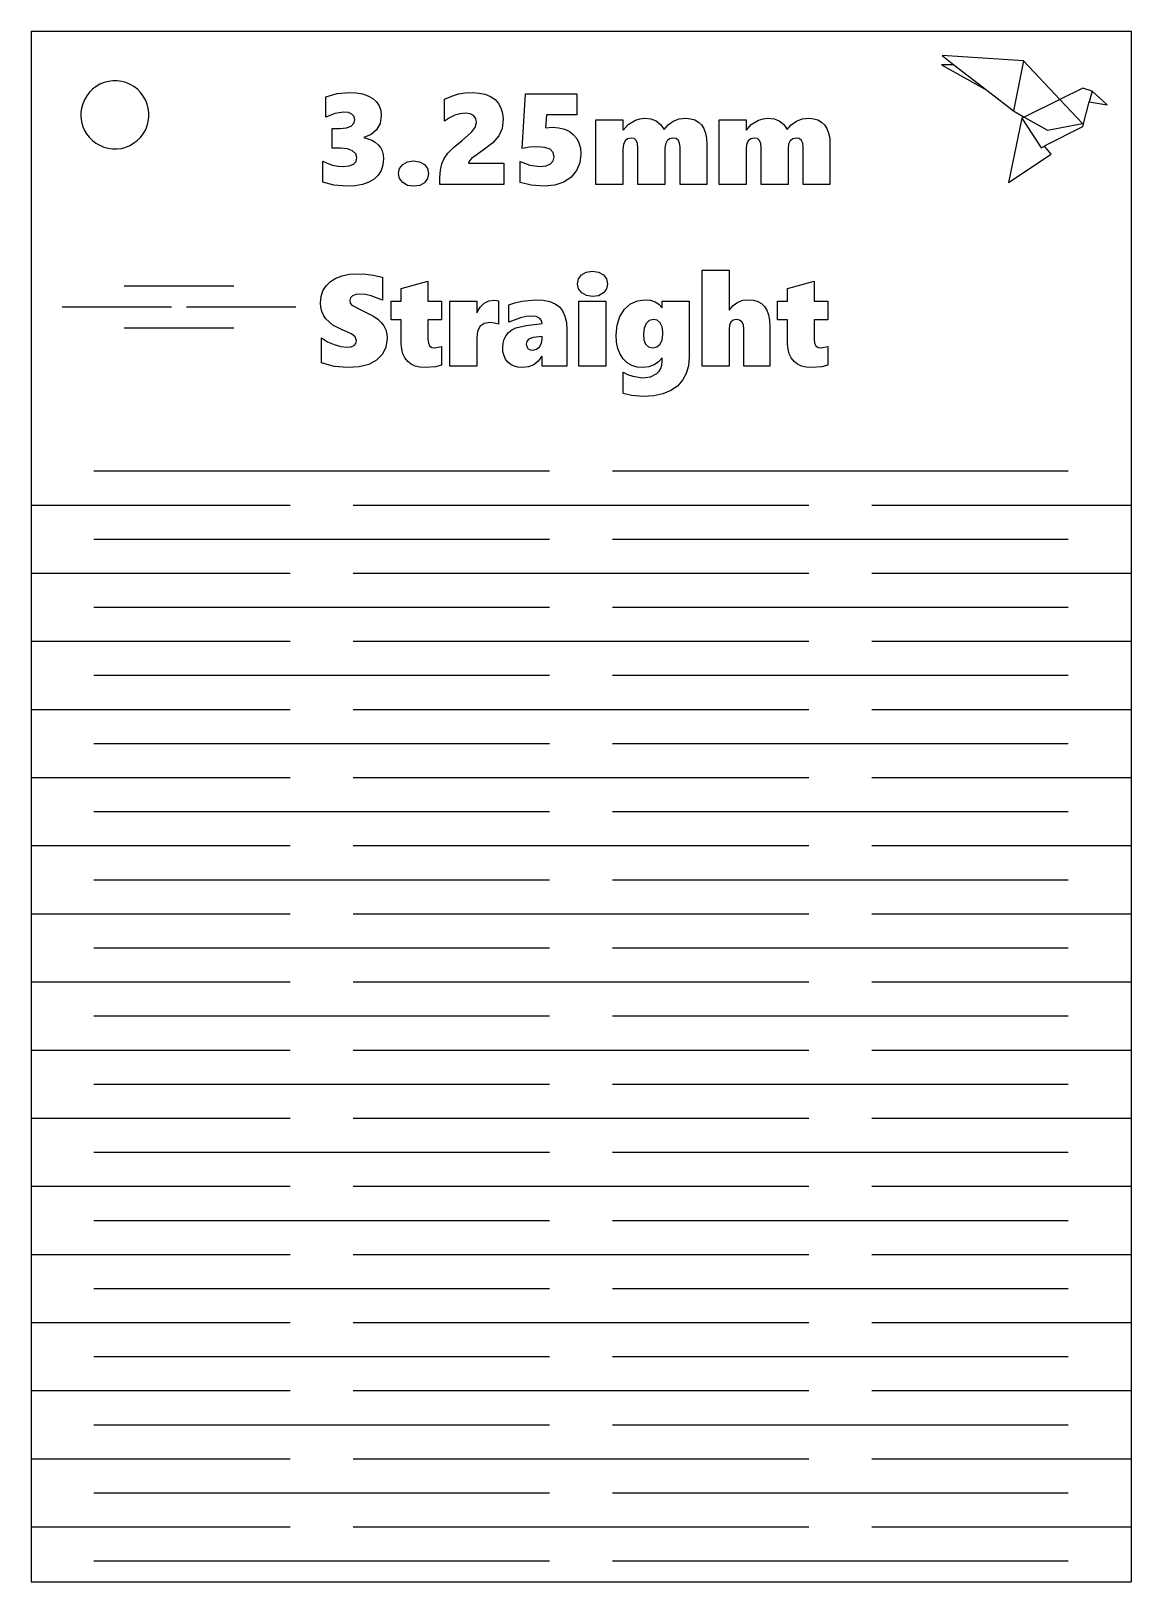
# Model space of a CAD drawing. Extents: x -223 to 223, y -314 to 314.
# Drawn here: x -108.4 to -3.4, y -154 to -6 of the extents above; entities that cross this region are included whole.
import ezdxf

# ---------------------------------------------------------------- set-up
doc = ezdxf.new("R2010")
doc.units = 0
doc.header["$MEASUREMENT"] = 0
doc.layers.get('0').update_dxf_attribs({"linetype": 'CONTINUOUS'})

msp = doc.modelspace()

# ---------------------------------------------------------------- linework, layer by layer
for p, q in [((-108.36, -5.99), (-3.41, -5.99)), ((-108.36, -5.99), (-108.34, -51.21)), ((-3.41, -5.99), (-3.41, -51.21)), ((-13.66, -8.84), (-21.44, -8.32)), ((-21.44, -8.32), (-20.31, -9.2)), ((-13.66, -8.84), (-14.63, -13.59)), ((-10.21, -12.51), (-13.66, -8.84)), ((-21.5, -9.2), (-17.16, -11.64)), ((-20.31, -9.2), (-21.5, -9.2)), ((-20.31, -9.2), (-17.16, -11.64)), ((-102.79, -11.83), (-103.05, -12.17)), ((-102.49, -11.53), (-102.79, -11.83)), ((-102.15, -11.28), (-102.49, -11.53)), ((-101.78, -11.07), (-102.15, -11.28)), ((-101.39, -10.9), (-101.78, -11.07)), ((-100.98, -10.8), (-101.39, -10.9)), ((-100.56, -10.74), (-100.98, -10.8)), ((-100.13, -10.74), (-100.56, -10.74)), ((-99.71, -10.8), (-100.13, -10.74)), ((-99.3, -10.91), (-99.71, -10.8)), ((-98.91, -11.08), (-99.3, -10.91)), ((-98.54, -11.29), (-98.91, -11.08)), ((-98.21, -11.55), (-98.54, -11.29)), ((-97.91, -11.85), (-98.21, -11.55)), ((-17.16, -11.64), (-14.63, -13.59)), ((-8.02, -11.44), (-10.21, -12.51)), ((-7.11, -11.73), (-8.02, -11.44)), ((-7.11, -11.73), (-7.39, -12.73)), ((-5.69, -13.03), (-7.11, -11.73)), ((-103.43, -12.93), (-103.55, -13.34)), ((-103.27, -12.54), (-103.43, -12.93)), ((-103.05, -12.17), (-103.27, -12.54)), ((-97.65, -12.19), (-97.91, -11.85)), ((-97.44, -12.56), (-97.65, -12.19)), ((-97.28, -12.96), (-97.44, -12.56)), ((-97.17, -13.37), (-97.28, -12.96)), ((-80.22, -12.28), (-79.15, -11.95)), ((-80.22, -14.2), (-80.22, -12.28)), ((-79.15, -11.95), (-78.01, -11.84)), ((-78.01, -11.84), (-77.34, -11.88)), ((-77.34, -11.88), (-76.73, -11.99)), ((-76.73, -11.99), (-76.21, -12.17)), ((-76.21, -12.17), (-75.76, -12.43)), ((-75.76, -12.43), (-75.41, -12.75)), ((-75.41, -12.75), (-75.15, -13.13)), ((-75.15, -13.13), (-75, -13.56)), ((-68.91, -12.49), (-68.21, -12.19)), ((-68.91, -14.6), (-68.91, -12.49)), ((-68.21, -12.19), (-67.56, -11.99)), ((-67.56, -11.99), (-66.93, -11.89)), ((-66.93, -11.89), (-66.28, -11.86)), ((-66.28, -11.86), (-65.61, -11.9)), ((-65.61, -11.9), (-65.03, -12.02)), ((-65.03, -12.02), (-64.52, -12.23)), ((-64.52, -12.23), (-64.09, -12.53)), ((-64.09, -12.53), (-63.76, -12.89)), ((-63.76, -12.89), (-63.52, -13.33)), ((-61.49, -17.19), (-61.17, -11.99)), ((-61.17, -11.99), (-56.28, -11.99)), ((-56.28, -11.99), (-56.28, -13.99)), ((-10.21, -12.51), (-13.6, -14.19)), ((-8.04, -14.82), (-10.21, -12.51)), ((-8, -15.09), (-7.39, -12.73)), ((-7.39, -12.73), (-5.69, -13.03)), ((-103.55, -13.34), (-103.6, -13.76)), ((-103.6, -13.76), (-103.6, -14.18)), ((-103.6, -14.18), (-103.55, -14.61)), ((-103.55, -14.61), (-103.44, -15.02)), ((-97.29, -15.04), (-97.18, -14.63)), ((-97.18, -14.63), (-97.12, -14.21)), ((-97.12, -13.79), (-97.17, -13.37)), ((-97.12, -14.21), (-97.12, -13.79)), ((-79.38, -13.84), (-80.22, -14.2)), ((-78.55, -13.72), (-79.38, -13.84)), ((-78.07, -13.77), (-78.55, -13.72)), ((-77.74, -13.92), (-78.07, -13.77)), ((-77.82, -15.05), (-77.56, -14.79)), ((-77.54, -14.15), (-77.74, -13.92)), ((-77.56, -14.79), (-77.48, -14.46)), ((-77.48, -14.46), (-77.54, -14.15)), ((-75.06, -14.8), (-75.39, -15.41)), ((-74.95, -14.05), (-75.06, -14.8)), ((-75, -13.56), (-74.95, -14.05)), ((-68.43, -14.27), (-68.91, -14.6)), ((-67.94, -14.03), (-68.43, -14.27)), ((-67.43, -13.88), (-67.94, -14.03)), ((-66.91, -13.83), (-67.43, -13.88)), ((-66.45, -13.89), (-66.91, -13.83)), ((-66.13, -14.05), (-66.45, -13.89)), ((-65.93, -14.32), (-66.13, -14.05)), ((-65.98, -15.18), (-65.87, -14.7)), ((-65.87, -14.7), (-65.93, -14.32)), ((-63.52, -13.33), (-63.37, -13.84)), ((-63.32, -14.41), (-63.42, -15.28)), ((-63.37, -13.84), (-63.32, -14.41)), ((-59.18, -13.99), (-59.26, -15.21)), ((-56.28, -13.99), (-59.18, -13.99)), ((-54.46, -20.64), (-54.46, -14.46)), ((-54.46, -14.46), (-51.88, -14.46)), ((-51.88, -14.46), (-51.88, -15.44)), ((-51.4, -14.91), (-50.68, -14.48)), ((-50.68, -14.48), (-50.27, -14.35)), ((-50.27, -14.35), (-49.82, -14.31)), ((-49.82, -14.31), (-49.21, -14.38)), ((-49.21, -14.38), (-48.71, -14.57)), ((-48.71, -14.57), (-48.3, -14.91)), ((-47.58, -14.93), (-47.09, -14.59)), ((-47.09, -14.59), (-46.52, -14.38)), ((-46.52, -14.38), (-45.88, -14.31)), ((-45.88, -14.31), (-45.43, -14.35)), ((-45.43, -14.35), (-45.03, -14.47)), ((-45.03, -14.47), (-44.68, -14.67)), ((-44.68, -14.67), (-44.39, -14.95)), ((-42.71, -20.64), (-42.71, -14.46)), ((-42.71, -14.46), (-40.14, -14.46)), ((-40.14, -14.46), (-40.14, -15.44)), ((-39.65, -14.91), (-38.94, -14.48)), ((-38.94, -14.48), (-38.52, -14.35)), ((-38.52, -14.35), (-38.07, -14.31)), ((-38.07, -14.31), (-37.47, -14.38)), ((-37.47, -14.38), (-36.97, -14.57)), ((-36.97, -14.57), (-36.55, -14.91)), ((-35.83, -14.93), (-35.34, -14.59)), ((-35.34, -14.59), (-34.77, -14.38)), ((-34.77, -14.38), (-34.14, -14.31)), ((-34.14, -14.31), (-33.68, -14.35)), ((-33.68, -14.35), (-33.28, -14.47)), ((-33.28, -14.47), (-32.93, -14.67)), ((-32.93, -14.67), (-32.65, -14.95)), ((-13.84, -14.3), (-15.11, -20.45)), ((-14.63, -13.59), (-13.6, -14.19)), ((-13.6, -14.19), (-13.84, -14.3)), ((-13.84, -14.3), (-11.97, -17.14)), ((-13.6, -14.19), (-11.39, -15.46)), ((-103.44, -15.02), (-103.28, -15.41)), ((-103.28, -15.41), (-103.07, -15.78)), ((-103.07, -15.78), (-102.81, -16.12)), ((-102.81, -16.12), (-102.51, -16.42)), ((-98.23, -16.44), (-97.93, -16.14)), ((-97.93, -16.14), (-97.67, -15.8)), ((-97.67, -15.8), (-97.45, -15.44)), ((-97.45, -15.44), (-97.29, -15.04)), ((-79.64, -17.17), (-79.64, -15.28)), ((-79.64, -15.28), (-78.9, -15.28)), ((-78.9, -15.28), (-78.27, -15.22)), ((-78.27, -15.22), (-77.82, -15.05)), ((-75.91, -15.86), (-76.61, -16.13)), ((-76.61, -16.13), (-76.61, -16.16)), ((-76.61, -16.16), (-75.83, -16.39)), ((-75.39, -15.41), (-75.91, -15.86)), ((-67.23, -16.42), (-66.32, -15.64)), ((-66.32, -15.64), (-65.98, -15.18)), ((-63.73, -16), (-64.3, -16.67)), ((-63.42, -15.28), (-63.73, -16)), ((-59.26, -15.21), (-58.6, -15.17)), ((-58.6, -15.17), (-58, -15.21)), ((-58, -15.21), (-57.47, -15.34)), ((-57.47, -15.34), (-57.01, -15.55)), ((-57.01, -15.55), (-56.62, -15.85)), ((-56.62, -15.85), (-56.3, -16.23)), ((-56.3, -16.23), (-56.08, -16.66)), ((-51.86, -15.44), (-51.4, -14.91)), ((-51.44, -16.26), (-51.68, -16.47)), ((-51.09, -16.2), (-51.44, -16.26)), ((-50.81, -16.25), (-51.09, -16.2)), ((-50.61, -16.43), (-50.81, -16.25)), ((-48.3, -14.91), (-47.96, -15.39)), ((-47.96, -15.39), (-47.58, -14.93)), ((-47.44, -16.26), (-47.68, -16.46)), ((-47.12, -16.2), (-47.44, -16.26)), ((-46.81, -16.25), (-47.12, -16.2)), ((-46.6, -16.42), (-46.81, -16.25)), ((-44.39, -14.95), (-44.17, -15.3)), ((-44.17, -15.3), (-44, -15.72)), ((-44, -15.72), (-43.91, -16.21)), ((-43.91, -16.21), (-43.87, -16.77)), ((-40.11, -15.44), (-39.65, -14.91)), ((-39.69, -16.26), (-39.94, -16.47)), ((-39.35, -16.2), (-39.69, -16.26)), ((-39.06, -16.25), (-39.35, -16.2)), ((-38.86, -16.43), (-39.06, -16.25)), ((-36.55, -14.91), (-36.21, -15.39)), ((-36.21, -15.39), (-35.83, -14.93)), ((-35.69, -16.26), (-35.93, -16.46)), ((-35.37, -16.2), (-35.69, -16.26)), ((-35.06, -16.25), (-35.37, -16.2)), ((-34.85, -16.42), (-35.06, -16.25)), ((-32.65, -14.95), (-32.42, -15.3)), ((-32.42, -15.3), (-32.26, -15.72)), ((-32.26, -15.72), (-32.16, -16.21)), ((-32.16, -16.21), (-32.13, -16.77)), ((-11.59, -16.92), (-8, -15.09)), ((-11.39, -15.46), (-8.04, -14.82)), ((-102.51, -16.42), (-102.18, -16.68)), ((-102.18, -16.68), (-101.81, -16.89)), ((-101.81, -16.89), (-101.42, -17.06)), ((-101.42, -17.06), (-101.01, -17.17)), ((-101.01, -17.17), (-100.59, -17.23)), ((-100.59, -17.23), (-100.16, -17.23)), ((-100.16, -17.23), (-99.74, -17.18)), ((-99.74, -17.18), (-99.33, -17.07)), ((-99.33, -17.07), (-98.94, -16.91)), ((-98.94, -16.91), (-98.57, -16.7)), ((-98.57, -16.7), (-98.23, -16.44)), ((-78.81, -17.17), (-79.64, -17.17)), ((-78.16, -17.23), (-78.81, -17.17)), ((-77.68, -17.41), (-78.16, -17.23)), ((-77.37, -17.69), (-77.68, -17.41)), ((-77.27, -18.06), (-77.37, -17.69)), ((-75.83, -16.39), (-75.51, -16.58)), ((-75.51, -16.58), (-75.23, -16.83)), ((-75.23, -16.83), (-75.01, -17.11)), ((-75.01, -17.11), (-74.85, -17.43)), ((-74.85, -17.43), (-74.76, -17.79)), ((-68.93, -18.14), (-68.59, -17.65)), ((-68.59, -17.65), (-68.06, -17.11)), ((-68.06, -17.11), (-67.23, -16.42)), ((-65.23, -17.36), (-66.34, -18.15)), ((-64.3, -16.67), (-65.23, -17.36)), ((-60.79, -17.07), (-61.49, -17.19)), ((-60.03, -17.03), (-60.79, -17.07)), ((-59.33, -17.09), (-60.03, -17.03)), ((-58.84, -17.27), (-59.33, -17.09)), ((-58.54, -17.57), (-58.84, -17.27)), ((-58.45, -17.99), (-58.54, -17.57)), ((-56.08, -16.66), (-55.94, -17.16)), ((-55.9, -17.72), (-56, -18.56)), ((-55.94, -17.16), (-55.9, -17.72)), ((-51.83, -16.8), (-51.88, -17.26)), ((-51.88, -17.26), (-51.88, -20.64)), ((-51.68, -16.47), (-51.83, -16.8)), ((-50.49, -16.73), (-50.61, -16.43)), ((-50.45, -17.14), (-50.49, -16.73)), ((-50.45, -20.64), (-50.45, -17.14)), ((-47.83, -16.78), (-47.88, -17.21)), ((-47.88, -17.21), (-47.88, -20.64)), ((-47.68, -16.46), (-47.83, -16.78)), ((-46.48, -16.69), (-46.6, -16.42)), ((-46.44, -17.08), (-46.48, -16.69)), ((-46.44, -20.64), (-46.44, -17.08)), ((-43.87, -16.77), (-43.87, -20.64)), ((-40.09, -16.8), (-40.14, -17.26)), ((-40.14, -17.26), (-40.14, -20.64)), ((-39.94, -16.47), (-40.09, -16.8)), ((-38.74, -16.73), (-38.86, -16.43)), ((-38.7, -17.14), (-38.74, -16.73)), ((-38.7, -20.64), (-38.7, -17.14)), ((-36.08, -16.78), (-36.13, -17.21)), ((-36.13, -17.21), (-36.13, -20.64)), ((-35.93, -16.46), (-36.08, -16.78)), ((-34.73, -16.69), (-34.85, -16.42)), ((-34.69, -17.08), (-34.73, -16.69)), ((-34.69, -20.64), (-34.69, -17.08)), ((-32.13, -16.77), (-32.13, -20.64)), ((-15.11, -20.45), (-11.02, -17.75)), ((-11.97, -17.14), (-11.67, -16.96)), ((-11.67, -16.96), (-11.59, -16.92)), ((-11.02, -17.75), (-11.67, -16.96)), ((-80.52, -20.41), (-80.52, -18.39)), ((-80.52, -18.39), (-80.09, -18.61)), ((-80.09, -18.61), (-79.6, -18.77)), ((-79.6, -18.77), (-79.07, -18.88)), ((-79.07, -18.88), (-78.55, -18.91)), ((-78.55, -18.91), (-78, -18.86)), ((-78, -18.86), (-77.6, -18.69)), ((-77.6, -18.69), (-77.35, -18.42)), ((-77.35, -18.42), (-77.27, -18.06)), ((-74.78, -18.76), (-74.95, -19.28)), ((-74.72, -18.17), (-74.78, -18.76)), ((-74.76, -17.79), (-74.72, -18.17)), ((-73.29, -19.57), (-73.2, -19.09)), ((-73.2, -19.09), (-72.9, -18.71)), ((-72.9, -18.71), (-72.45, -18.46)), ((-72.45, -18.46), (-71.86, -18.38)), ((-71.86, -18.38), (-71.28, -18.46)), ((-71.28, -18.46), (-70.82, -18.71)), ((-70.82, -18.71), (-70.53, -19.09)), ((-70.53, -19.09), (-70.43, -19.57)), ((-69.3, -19.26), (-69.16, -18.67)), ((-69.16, -18.67), (-68.93, -18.14)), ((-66.55, -18.39), (-66.62, -18.58)), ((-66.62, -18.58), (-63.24, -18.58)), ((-66.34, -18.15), (-66.55, -18.39)), ((-63.24, -18.58), (-63.24, -20.64)), ((-61.7, -20.43), (-61.7, -18.43)), ((-61.7, -18.43), (-60.77, -18.79)), ((-60.77, -18.79), (-59.79, -18.91)), ((-59.79, -18.91), (-59.21, -18.85)), ((-59.21, -18.85), (-58.79, -18.67)), ((-58.79, -18.67), (-58.53, -18.38)), ((-58.53, -18.38), (-58.45, -17.99)), ((-56, -18.56), (-56.32, -19.31)), ((-79.46, -20.69), (-80.52, -20.41)), ((-78.22, -20.79), (-79.46, -20.69)), ((-76.73, -20.62), (-77.43, -20.75)), ((-76.13, -20.41), (-76.73, -20.62)), ((-75.63, -20.11), (-76.13, -20.41)), ((-75.23, -19.73), (-75.63, -20.11)), ((-74.95, -19.28), (-75.23, -19.73)), ((-73.2, -20.05), (-73.29, -19.57)), ((-72.9, -20.44), (-73.2, -20.05)), ((-72.45, -20.71), (-72.9, -20.44)), ((-71.88, -20.79), (-72.45, -20.71)), ((-71.27, -20.71), (-71.88, -20.79)), ((-70.81, -20.46), (-71.27, -20.71)), ((-70.52, -20.07), (-70.81, -20.46)), ((-70.43, -19.57), (-70.52, -20.07)), ((-69.34, -19.95), (-69.3, -19.26)), ((-69.34, -20.64), (-69.34, -19.95)), ((-63.24, -20.64), (-69.34, -20.64)), ((-60.64, -20.69), (-61.7, -20.43)), ((-59.39, -20.79), (-60.64, -20.69)), ((-58.39, -20.7), (-59.39, -20.79)), ((-57.53, -20.4), (-58.39, -20.7)), ((-56.83, -19.93), (-57.53, -20.4)), ((-56.32, -19.31), (-56.83, -19.93)), ((-51.88, -20.64), (-54.46, -20.64)), ((-47.88, -20.64), (-50.45, -20.64)), ((-43.87, -20.64), (-46.44, -20.64)), ((-40.14, -20.64), (-42.71, -20.64)), ((-36.13, -20.64), (-38.7, -20.64)), ((-32.13, -20.64), (-34.69, -20.64)), ((-77.43, -20.75), (-78.22, -20.79)), ((-79.8, -29.9), (-79.28, -29.57)), ((-79.28, -29.57), (-78.68, -29.34)), ((-78.68, -29.34), (-78, -29.2)), ((-78, -29.2), (-77.24, -29.15)), ((-77.24, -29.15), (-76.4, -29.19)), ((-76.4, -29.19), (-75.71, -29.28)), ((-75.71, -29.28), (-74.84, -29.48)), ((-74.84, -29.48), (-74.84, -31.68)), ((-56.13, -29.62), (-55.83, -29.24)), ((-55.83, -29.24), (-55.38, -29)), ((-55.38, -29), (-54.79, -28.91)), ((-54.79, -28.91), (-54.21, -29)), ((-54.21, -29), (-53.75, -29.24)), ((-53.75, -29.24), (-53.46, -29.62)), ((-44.33, -37.95), (-44.33, -28.8)), ((-44.33, -28.8), (-41.76, -28.8)), ((-41.76, -28.8), (-41.76, -32.61)), ((-99.46, -30.3), (-89.02, -30.3)), ((-80.69, -31.31), (-80.51, -30.78)), ((-80.51, -30.78), (-80.21, -30.31)), ((-80.21, -30.31), (-79.8, -29.9)), ((-73.03, -30.56), (-70.49, -29.86)), ((-73.03, -31.77), (-73.03, -30.56)), ((-70.49, -29.86), (-70.49, -31.77)), ((-56.22, -30.1), (-56.13, -29.62)), ((-56.12, -30.58), (-56.22, -30.1)), ((-55.82, -30.97), (-56.12, -30.58)), ((-55.36, -31.23), (-55.82, -30.97)), ((-53.75, -30.98), (-54.21, -31.24)), ((-53.46, -30.59), (-53.75, -30.98)), ((-53.46, -29.62), (-53.36, -30.1)), ((-53.36, -30.1), (-53.46, -30.59)), ((-36.17, -30.56), (-33.64, -29.86)), ((-36.17, -31.77), (-36.17, -30.56)), ((-33.64, -29.86), (-33.64, -31.77)), ((-105.39, -32.3), (-94.96, -32.3)), ((-93.52, -32.3), (-83.09, -32.3)), ((-80.75, -31.91), (-80.69, -31.31)), ((-80.72, -32.34), (-80.75, -31.91)), ((-80.62, -32.74), (-80.72, -32.34)), ((-77.89, -31.44), (-77.95, -31.7)), ((-77.95, -31.7), (-77.9, -31.94)), ((-77.9, -31.94), (-77.74, -32.15)), ((-77.69, -31.25), (-77.89, -31.44)), ((-77.74, -32.15), (-76.84, -32.61)), ((-77.38, -31.13), (-77.69, -31.25)), ((-76.99, -31.09), (-77.38, -31.13)), ((-76.46, -31.12), (-76.99, -31.09)), ((-75.92, -31.24), (-76.46, -31.12)), ((-74.84, -31.68), (-75.92, -31.24)), ((-74, -33.55), (-74, -31.77)), ((-74, -31.77), (-73.03, -31.77)), ((-70.49, -31.77), (-69.21, -31.77)), ((-69.21, -31.77), (-69.21, -33.55)), ((-68.4, -37.95), (-68.4, -31.77)), ((-68.4, -31.77), (-65.83, -31.77)), ((-65.83, -31.77), (-65.83, -32.86)), ((-65.81, -32.86), (-65.52, -32.34)), ((-65.52, -32.34), (-65.14, -31.96)), ((-65.14, -31.96), (-64.67, -31.74)), ((-64.67, -31.74), (-64.13, -31.66)), ((-64.13, -31.66), (-63.76, -31.73)), ((-63.76, -31.73), (-63.76, -33.97)), ((-62.78, -32.11), (-62.21, -31.91)), ((-62.78, -33.78), (-62.78, -32.11)), ((-62.21, -31.91), (-61.52, -31.76)), ((-61.52, -31.76), (-60.23, -31.62)), ((-60.23, -31.62), (-59.5, -31.66)), ((-59.5, -31.66), (-58.87, -31.79)), ((-58.87, -31.79), (-58.36, -32)), ((-58.36, -32), (-57.95, -32.29)), ((-57.95, -32.29), (-57.64, -32.68)), ((-56.08, -37.95), (-56.08, -31.77)), ((-56.08, -31.77), (-53.51, -31.77)), ((-54.79, -31.32), (-55.36, -31.23)), ((-54.21, -31.24), (-54.79, -31.32)), ((-53.51, -31.77), (-53.51, -37.95)), ((-52.18, -33.21), (-51.75, -32.53)), ((-51.75, -32.53), (-51.17, -32.03)), ((-51.17, -32.03), (-50.49, -31.72)), ((-50.49, -31.72), (-49.75, -31.62)), ((-49.75, -31.62), (-49.25, -31.67)), ((-49.25, -31.67), (-48.81, -31.82)), ((-48.81, -31.82), (-48.45, -32.06)), ((-48.45, -32.06), (-48.15, -32.41)), ((-48.13, -32.41), (-48.13, -31.77)), ((-48.13, -31.77), (-45.57, -31.77)), ((-45.57, -31.77), (-45.57, -37.09)), ((-41.74, -32.61), (-41.37, -32.19)), ((-41.37, -32.19), (-40.93, -31.87)), ((-40.93, -31.87), (-40.44, -31.68)), ((-40.44, -31.68), (-39.91, -31.62)), ((-39.91, -31.62), (-39.44, -31.66)), ((-39.44, -31.66), (-39.03, -31.78)), ((-39.03, -31.78), (-38.68, -31.98)), ((-38.68, -31.98), (-38.39, -32.26)), ((-38.39, -32.26), (-38.16, -32.62)), ((-37.14, -33.55), (-37.14, -31.77)), ((-37.14, -31.77), (-36.17, -31.77)), ((-33.64, -31.77), (-32.35, -31.77)), ((-32.35, -31.77), (-32.35, -33.55)), ((-80.46, -33.11), (-80.62, -32.74)), ((-80.23, -33.45), (-80.46, -33.11)), ((-79.57, -34.04), (-80.23, -33.45)), ((-76.84, -32.61), (-75.69, -33.18)), ((-75.69, -33.18), (-75.27, -33.48)), ((-75.27, -33.48), (-74.94, -33.8)), ((-74.94, -33.8), (-74.69, -34.13)), ((-73.03, -33.55), (-74, -33.55)), ((-73.03, -35.82), (-73.03, -33.55)), ((-69.21, -33.55), (-70.49, -33.55)), ((-70.49, -33.55), (-70.49, -35.4)), ((-65.12, -33.89), (-65.51, -34.16)), ((-64.56, -33.8), (-65.12, -33.89)), ((-64.15, -33.85), (-64.56, -33.8)), ((-63.76, -33.97), (-64.15, -33.85)), ((-61.65, -33.34), (-62.78, -33.78)), ((-61.11, -33.23), (-61.65, -33.34)), ((-61.12, -34.08), (-59.59, -33.88)), ((-60.59, -33.19), (-61.11, -33.23)), ((-60.18, -33.24), (-60.59, -33.19)), ((-59.86, -33.39), (-60.18, -33.24)), ((-59.65, -33.61), (-59.86, -33.39)), ((-59.59, -33.88), (-59.65, -33.61)), ((-57.64, -32.68), (-57.42, -33.19)), ((-57.42, -33.19), (-57.28, -33.81)), ((-57.28, -33.81), (-57.24, -34.54)), ((-52.45, -34.04), (-52.18, -33.21)), ((-49.67, -33.89), (-49.87, -34.34)), ((-49.37, -33.6), (-49.67, -33.89)), ((-48.98, -33.5), (-49.37, -33.6)), ((-48.62, -33.58), (-48.98, -33.5)), ((-48.33, -33.82), (-48.62, -33.58)), ((-48.15, -34.2), (-48.33, -33.82)), ((-41.58, -33.76), (-41.72, -34.06)), ((-41.36, -33.57), (-41.58, -33.76)), ((-41.05, -33.5), (-41.36, -33.57)), ((-40.75, -33.56), (-41.05, -33.5)), ((-40.53, -33.73), (-40.75, -33.56)), ((-40.39, -34.02), (-40.53, -33.73)), ((-40.35, -34.42), (-40.39, -34.02)), ((-38.16, -32.62), (-37.99, -33.06)), ((-37.99, -33.06), (-37.89, -33.57)), ((-37.89, -33.57), (-37.86, -34.15)), ((-36.17, -33.55), (-37.14, -33.55)), ((-36.17, -35.82), (-36.17, -33.55)), ((-32.35, -33.55), (-33.64, -33.55)), ((-33.64, -33.55), (-33.64, -35.4)), ((-99.46, -34.3), (-89.02, -34.3)), ((-80.63, -37.64), (-80.63, -35.27)), ((-80.63, -35.27), (-80.06, -35.63)), ((-78.66, -34.5), (-79.57, -34.04)), ((-77.78, -34.88), (-78.66, -34.5)), ((-77.42, -35.18), (-77.78, -34.88)), ((-77.3, -35.55), (-77.42, -35.18)), ((-74.69, -34.13), (-74.52, -34.5)), ((-74.52, -34.5), (-74.42, -34.9)), ((-74.38, -35.33), (-74.5, -36.14)), ((-74.42, -34.9), (-74.38, -35.33)), ((-70.49, -35.4), (-70.45, -35.76)), ((-65.75, -34.63), (-65.83, -35.27)), ((-65.83, -35.27), (-65.83, -37.95)), ((-65.51, -34.16), (-65.75, -34.63)), ((-63.32, -35.76), (-63.22, -35.38)), ((-63.22, -35.38), (-63.04, -35.04)), ((-63.04, -35.04), (-62.8, -34.75)), ((-62.8, -34.75), (-62.48, -34.51)), ((-62.48, -34.51), (-62.1, -34.32)), ((-62.1, -34.32), (-61.12, -34.08)), ((-60.94, -35.45), (-61.07, -35.62)), ((-60.74, -35.32), (-60.94, -35.45)), ((-60.46, -35.24), (-60.74, -35.32)), ((-59.59, -35.12), (-60.46, -35.24)), ((-59.65, -35.78), (-59.59, -35.35)), ((-59.59, -35.35), (-59.59, -35.12)), ((-57.24, -34.54), (-57.24, -37.95)), ((-52.54, -34.98), (-52.45, -34.04)), ((-52.5, -35.67), (-52.54, -34.98)), ((-49.87, -34.34), (-49.93, -34.92)), ((-49.93, -34.92), (-49.88, -35.46)), ((-49.88, -35.46), (-49.72, -35.87)), ((-48.34, -35.86), (-48.15, -35.44)), ((-48.09, -34.68), (-48.15, -34.2)), ((-48.15, -35.44), (-48.09, -34.9)), ((-48.09, -34.9), (-48.09, -34.68)), ((-41.72, -34.06), (-41.76, -34.44)), ((-41.76, -34.44), (-41.76, -37.95)), ((-40.35, -37.95), (-40.35, -34.42)), ((-37.86, -34.15), (-37.86, -37.95)), ((-33.64, -35.4), (-33.6, -35.76)), ((-80.06, -35.63), (-79.43, -35.91)), ((-79.43, -35.91), (-78.79, -36.1)), ((-78.79, -36.1), (-78.2, -36.16)), ((-78.2, -36.16), (-77.82, -36.12)), ((-77.82, -36.12), (-77.54, -36)), ((-77.54, -36), (-77.36, -35.81)), ((-77.36, -35.81), (-77.3, -35.55)), ((-74.84, -36.83), (-75.4, -37.39)), ((-74.5, -36.14), (-74.84, -36.83)), ((-72.99, -36.34), (-73.03, -35.82)), ((-72.88, -36.79), (-72.99, -36.34)), ((-72.69, -37.18), (-72.88, -36.79)), ((-70.45, -35.76), (-70.33, -36.01)), ((-70.33, -36.01), (-70.13, -36.17)), ((-70.13, -36.17), (-69.85, -36.22)), ((-69.85, -36.22), (-69.21, -36.08)), ((-69.21, -36.08), (-69.21, -37.87)), ((-63.36, -36.19), (-63.32, -35.76)), ((-63.33, -36.61), (-63.36, -36.19)), ((-63.23, -36.97), (-63.33, -36.61)), ((-63.08, -37.3), (-63.23, -36.97)), ((-61.07, -35.62), (-61.11, -35.85)), ((-61.11, -35.85), (-61.07, -36.08)), ((-61.07, -36.08), (-60.95, -36.27)), ((-60.95, -36.27), (-60.75, -36.39)), ((-60.75, -36.39), (-60.49, -36.43)), ((-60.49, -36.43), (-60.13, -36.35)), ((-60.13, -36.35), (-59.84, -36.13)), ((-59.84, -36.13), (-59.65, -35.78)), ((-52.37, -36.28), (-52.5, -35.67)), ((-52.15, -36.82), (-52.37, -36.28)), ((-51.85, -37.27), (-52.15, -36.82)), ((-49.72, -35.87), (-49.44, -36.13)), ((-49.44, -36.13), (-49.03, -36.22)), ((-49.03, -36.22), (-48.64, -36.13)), ((-48.64, -36.13), (-48.34, -35.86)), ((-36.13, -36.34), (-36.17, -35.82)), ((-36.02, -36.79), (-36.13, -36.34)), ((-35.83, -37.18), (-36.02, -36.79)), ((-33.6, -35.76), (-33.47, -36.01)), ((-33.47, -36.01), (-33.27, -36.17)), ((-33.27, -36.17), (-32.99, -36.22)), ((-32.99, -36.22), (-32.35, -36.08)), ((-32.35, -36.08), (-32.35, -37.87)), ((-79.44, -37.99), (-80.63, -37.64)), ((-78.14, -38.1), (-79.44, -37.99)), ((-77.05, -38.02), (-78.14, -38.1)), ((-76.14, -37.79), (-77.05, -38.02)), ((-75.4, -37.39), (-76.14, -37.79)), ((-72.42, -37.51), (-72.69, -37.18)), ((-72.09, -37.77), (-72.42, -37.51)), ((-71.7, -37.95), (-72.09, -37.77)), ((-71.25, -38.06), (-71.7, -37.95)), ((-70.74, -38.1), (-71.25, -38.06)), ((-69.78, -38.03), (-70.74, -38.1)), ((-69.21, -37.87), (-69.78, -38.03)), ((-65.83, -37.95), (-68.4, -37.95)), ((-62.86, -37.58), (-63.08, -37.3)), ((-62.59, -37.81), (-62.86, -37.58)), ((-62.27, -37.97), (-62.59, -37.81)), ((-61.91, -38.07), (-62.27, -37.97)), ((-61.49, -38.1), (-61.91, -38.07)), ((-60.9, -38.03), (-61.49, -38.1)), ((-60.39, -37.83), (-60.9, -38.03)), ((-59.96, -37.49), (-60.39, -37.83)), ((-59.61, -37.01), (-59.96, -37.49)), ((-59.59, -37.95), (-59.59, -37.01)), ((-57.24, -37.95), (-59.59, -37.95)), ((-53.51, -37.95), (-56.08, -37.95)), ((-51.47, -37.63), (-51.85, -37.27)), ((-51.03, -37.89), (-51.47, -37.63)), ((-50.52, -38.05), (-51.03, -37.89)), ((-49.96, -38.1), (-50.52, -38.05)), ((-49.42, -38.04), (-49.96, -38.1)), ((-48.92, -37.85), (-49.42, -38.04)), ((-48.48, -37.55), (-48.92, -37.85)), ((-48.65, -38.66), (-48.42, -38.43)), ((-48.15, -37.17), (-48.48, -37.55)), ((-48.42, -38.43), (-48.26, -38.17)), ((-48.26, -38.17), (-48.16, -37.88)), ((-48.16, -37.88), (-48.13, -37.55)), ((-48.13, -37.55), (-48.13, -37.17)), ((-45.64, -37.93), (-45.85, -38.67)), ((-45.57, -37.09), (-45.64, -37.93)), ((-41.76, -37.95), (-44.33, -37.95)), ((-37.86, -37.95), (-40.35, -37.95)), ((-35.56, -37.51), (-35.83, -37.18)), ((-35.23, -37.77), (-35.56, -37.51)), ((-34.84, -37.95), (-35.23, -37.77)), ((-34.39, -38.06), (-34.84, -37.95)), ((-33.88, -38.1), (-34.39, -38.06)), ((-32.92, -38.03), (-33.88, -38.1)), ((-32.35, -37.87), (-32.92, -38.03)), ((-51.86, -40.56), (-51.86, -38.54)), ((-51.86, -38.54), (-51.44, -38.76)), ((-51.44, -38.76), (-50.95, -38.93)), ((-50.95, -38.93), (-50.03, -39.07)), ((-50.03, -39.07), (-49.25, -38.97)), ((-49.25, -38.97), (-48.65, -38.66)), ((-46.69, -39.86), (-47.31, -40.29)), ((-46.2, -39.31), (-46.69, -39.86)), ((-45.85, -38.67), (-46.2, -39.31)), ((-51.08, -40.76), (-51.86, -40.56)), ((-49.96, -40.85), (-51.08, -40.76)), ((-48.95, -40.79), (-49.96, -40.85)), ((-48.07, -40.6), (-48.95, -40.79)), ((-47.31, -40.29), (-48.07, -40.6)), ((-102.36, -47.96), (-58.89, -47.96)), ((-52.89, -47.96), (-9.41, -47.96)), ((-108.34, -51.21), (-83.62, -51.21)), ((-108.34, -51.21), (-108.34, -57.71)), ((-77.62, -51.21), (-34.15, -51.21)), ((-28.15, -51.21), (-3.41, -51.21)), ((-3.41, -51.21), (-3.41, -57.71)), ((-102.36, -54.46), (-58.89, -54.46)), ((-52.89, -54.46), (-9.41, -54.46)), ((-108.34, -57.71), (-83.62, -57.71)), ((-108.34, -57.71), (-108.34, -64.21)), ((-77.62, -57.71), (-34.15, -57.71)), ((-28.15, -57.71), (-3.41, -57.71)), ((-3.41, -57.71), (-3.41, -64.21)), ((-102.36, -60.96), (-58.89, -60.96)), ((-52.89, -60.96), (-9.41, -60.96)), ((-108.34, -64.21), (-83.62, -64.21)), ((-108.34, -64.21), (-108.34, -70.71)), ((-77.62, -64.21), (-34.15, -64.21)), ((-28.15, -64.21), (-3.41, -64.21)), ((-3.41, -64.21), (-3.41, -70.71)), ((-102.36, -67.46), (-58.89, -67.46)), ((-52.89, -67.46), (-9.41, -67.46)), ((-108.34, -70.71), (-83.62, -70.71)), ((-108.34, -70.71), (-108.34, -77.21)), ((-77.62, -70.71), (-34.15, -70.71)), ((-28.15, -70.71), (-3.41, -70.71)), ((-3.41, -70.71), (-3.41, -77.21)), ((-102.36, -73.96), (-58.89, -73.96)), ((-52.89, -73.96), (-9.41, -73.96)), ((-108.34, -77.21), (-83.62, -77.21)), ((-108.34, -77.21), (-108.34, -83.71)), ((-77.62, -77.21), (-34.15, -77.21)), ((-28.15, -77.21), (-3.41, -77.21)), ((-3.41, -77.21), (-3.41, -83.71)), ((-102.36, -80.46), (-58.89, -80.46)), ((-52.89, -80.46), (-9.41, -80.46)), ((-108.34, -83.71), (-83.62, -83.71)), ((-108.34, -83.71), (-108.34, -90.21)), ((-77.62, -83.71), (-34.15, -83.71)), ((-28.15, -83.71), (-3.41, -83.71)), ((-3.41, -83.71), (-3.41, -90.21)), ((-102.36, -86.96), (-58.89, -86.96)), ((-52.89, -86.96), (-9.41, -86.96)), ((-108.34, -90.21), (-83.62, -90.21)), ((-108.34, -90.21), (-108.34, -96.71)), ((-77.62, -90.21), (-34.15, -90.21)), ((-28.15, -90.21), (-3.41, -90.21)), ((-3.41, -90.21), (-3.41, -96.71)), ((-102.36, -93.46), (-58.89, -93.46)), ((-52.89, -93.46), (-9.41, -93.46)), ((-108.34, -96.71), (-83.62, -96.71)), ((-108.34, -96.71), (-108.34, -103.21)), ((-77.62, -96.71), (-34.15, -96.71)), ((-28.15, -96.71), (-3.41, -96.71)), ((-3.41, -96.71), (-3.41, -103.21)), ((-102.36, -99.96), (-58.89, -99.96)), ((-52.89, -99.96), (-9.41, -99.96)), ((-108.34, -103.21), (-83.62, -103.21)), ((-108.34, -103.21), (-108.34, -109.71)), ((-77.62, -103.21), (-34.15, -103.21)), ((-28.15, -103.21), (-3.41, -103.21)), ((-3.41, -103.21), (-3.41, -109.71)), ((-102.36, -106.46), (-58.89, -106.46)), ((-52.89, -106.46), (-9.41, -106.46)), ((-108.34, -109.71), (-83.62, -109.71)), ((-108.34, -109.71), (-108.34, -116.21)), ((-77.62, -109.71), (-34.15, -109.71)), ((-28.15, -109.71), (-3.41, -109.71)), ((-3.41, -109.71), (-3.41, -116.21)), ((-102.36, -112.96), (-58.89, -112.96)), ((-52.89, -112.96), (-9.41, -112.96)), ((-108.34, -116.21), (-83.62, -116.21)), ((-108.34, -116.21), (-108.34, -122.71)), ((-77.62, -116.21), (-34.15, -116.21)), ((-28.15, -116.21), (-3.41, -116.21)), ((-3.41, -116.21), (-3.41, -122.71)), ((-102.36, -119.46), (-58.89, -119.46)), ((-52.89, -119.46), (-9.41, -119.46)), ((-108.34, -122.71), (-83.62, -122.71)), ((-108.34, -122.71), (-108.34, -129.21)), ((-77.62, -122.71), (-34.15, -122.71)), ((-28.15, -122.71), (-3.41, -122.71)), ((-3.41, -122.71), (-3.41, -129.21)), ((-102.36, -125.96), (-58.89, -125.96)), ((-52.89, -125.96), (-9.41, -125.96)), ((-108.34, -129.21), (-83.62, -129.21)), ((-108.34, -129.21), (-108.34, -135.71)), ((-77.62, -129.21), (-34.15, -129.21)), ((-28.15, -129.21), (-3.41, -129.21)), ((-3.41, -129.21), (-3.41, -135.71)), ((-102.36, -132.46), (-58.89, -132.46)), ((-52.89, -132.46), (-9.41, -132.46)), ((-108.34, -135.71), (-83.62, -135.71)), ((-108.34, -135.71), (-108.34, -142.21)), ((-77.62, -135.71), (-34.15, -135.71)), ((-28.15, -135.71), (-3.41, -135.71)), ((-3.41, -135.71), (-3.41, -142.21)), ((-102.36, -138.96), (-58.89, -138.96)), ((-52.89, -138.96), (-9.41, -138.96)), ((-108.34, -142.21), (-83.62, -142.21)), ((-108.34, -142.21), (-108.34, -148.71)), ((-77.62, -142.21), (-34.15, -142.21)), ((-28.15, -142.21), (-3.41, -142.21)), ((-3.41, -142.21), (-3.41, -148.71)), ((-102.36, -145.46), (-58.89, -145.46)), ((-52.89, -145.46), (-9.41, -145.46)), ((-108.34, -148.71), (-83.62, -148.71)), ((-108.34, -148.71), (-108.34, -153.96)), ((-77.62, -148.71), (-34.15, -148.71)), ((-28.15, -148.71), (-3.41, -148.71)), ((-3.41, -148.71), (-3.41, -153.96)), ((-102.36, -151.96), (-58.89, -151.96)), ((-52.89, -151.96), (-9.41, -151.96)), ((-108.34, -153.96), (-83.62, -153.96)), ((-83.62, -153.96), (-77.62, -153.96)), ((-77.62, -153.96), (-34.15, -153.96)), ((-34.15, -153.96), (-28.15, -153.96)), ((-28.15, -153.96), (-3.41, -153.96))]:
    msp.add_line(p, q)

doc.saveas('drawing.dxf')
